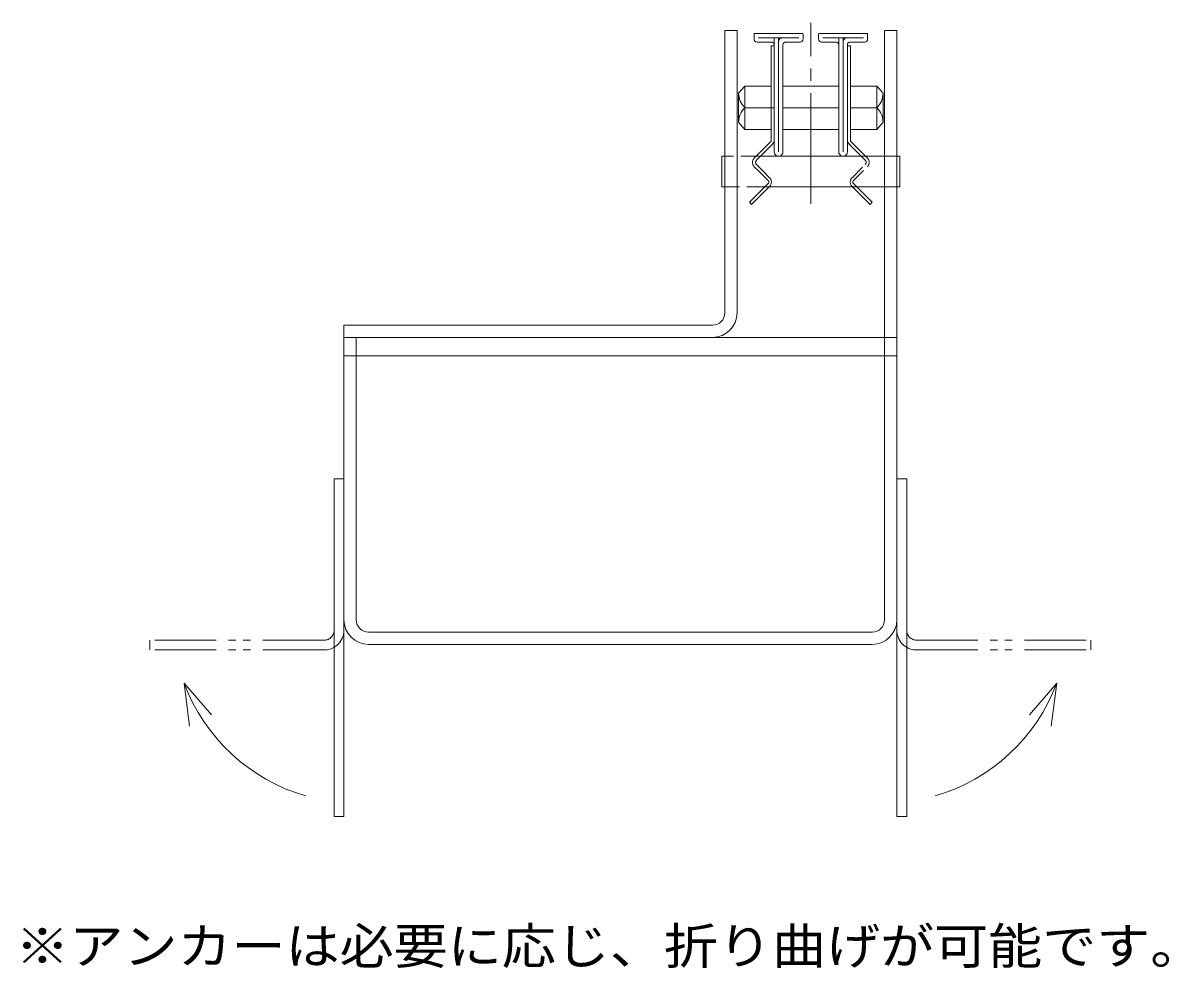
# Model space of a CAD drawing. Units: millimetres on the paper, enlarged 5 times, with parts at other scales. Extents: x -1624 to 1942, y -1375 to 1322.
# Drawn here: x -959.2 to -492.7, y -1213.1 to -828.4 of the extents above; entities that cross this region are included whole.
import ezdxf
from ezdxf.enums import TextEntityAlignment as Align

# ---------------------------------------------------------------- set-up
doc = ezdxf.new("R2010")
doc.units = ezdxf.units.MM
doc.header["$LTSCALE"] = 5
for name, pattern in [('CHAIN2', [12, 9, -1, 1, -1]), ('DASHED1', [1.8, 1.2, -0.6]), ('DOUBLE_CHAIN1', [8.8, 5, -1, 0.6, -0.6, 0.6, -1])]:
    doc.linetypes.add(name, pattern=pattern)
for name, color, linetype, lineweight in [('D-2', 3, 'Continuous', 18), ('D-3', 4, 'Continuous', 18), ('D-5', 4, 'Continuous', 18), ('D-7', 134, 'DASHED1', 9), ('D-9', 2, 'Continuous', 18), ('D-B', 1, 'Continuous', 9)]:
    doc.layers.add(name, color=color, linetype=linetype, lineweight=lineweight)
doc.styles.add('ＭＳ ゴシック', font='')
doc.styles.get('ＭＳ ゴシック').set_extended_font_data('MS Gothic')

msp = doc.modelspace()

# ---------------------------------------------------------------- linework, layer by layer
at = {"layer": 'D-2', "color": 4, "linetype": 'CHAIN2'}
msp.add_line((-638.481, -901.971), (-638.481, -828.387), dxfattribs=at)
at = {"layer": 'D-2'}
for p, q in [((-661.606, -832.909), (-661.606, -834.909)), ((-641.856, -832.659), (-661.356, -832.659)), ((-659.856, -834.409), (-643.356, -834.409)), ((-653.356, -834.409), (-653.356, -880.909)), ((-651.606, -834.409), (-651.606, -880.909)), ((-641.606, -834.909), (-641.606, -832.909)), ((-635.356, -832.909), (-635.356, -834.909)), ((-615.606, -832.659), (-635.106, -832.659)), ((-633.606, -834.409), (-617.106, -834.409)), ((-627.106, -834.409), (-627.106, -880.909)), ((-625.356, -834.409), (-625.356, -880.909)), ((-615.356, -834.909), (-615.356, -832.909)), ((-660.356, -836.159), (-654.606, -836.159)), ((-649.856, -880.909), (-649.856, -837.409)), ((-648.606, -836.159), (-642.856, -836.159)), ((-634.106, -836.159), (-628.356, -836.159)), ((-623.606, -880.909), (-623.606, -837.409)), ((-622.356, -836.159), (-616.606, -836.159)), ((-667.856, -857.034), (-665.356, -854.071)), ((-667.856, -868.784), (-667.856, -857.034)), ((-665.356, -854.071), (-665.356, -871.748)), ((-665.356, -854.071), (-654.606, -854.071)), ((-649.856, -854.071), (-627.106, -854.071)), ((-611.606, -854.071), (-622.356, -854.071)), ((-611.606, -854.071), (-611.606, -871.748)), ((-609.106, -857.034), (-611.606, -854.071)), ((-609.106, -868.784), (-609.106, -857.034)), ((-653.356, -862.909), (-665.356, -862.909)), ((-627.106, -862.909), (-649.856, -862.909)), ((-622.356, -862.909), (-611.606, -862.909)), ((-667.856, -868.784), (-665.356, -871.748)), ((-665.356, -871.748), (-654.606, -871.748)), ((-649.856, -871.748), (-627.106, -871.748)), ((-611.606, -871.748), (-622.356, -871.748)), ((-609.106, -868.784), (-611.606, -871.748))]:
    msp.add_line(p, q, dxfattribs=at)
at = {"layer": 'D-2', "color": 4}
for p, q in [((-654.606, -837.659), (-653.356, -837.659)), ((-654.606, -876.24), (-654.606, -837.659)), ((-653.356, -875.981), (-653.356, -837.659)), ((-622.356, -837.659), (-623.606, -837.659)), ((-623.606, -875.981), (-623.606, -837.659)), ((-622.356, -876.24), (-622.356, -837.659)), ((-654.789, -876.682), (-660.767, -882.659)), ((-622.173, -876.682), (-616.196, -882.659)), ((-654.089, -877.749), (-658.999, -882.659)), ((-622.874, -877.749), (-617.963, -882.659)), ((-657.267, -895.159), (-663.478, -901.37)), ((-619.696, -895.159), (-613.485, -901.37))]:
    msp.add_line(p, q, dxfattribs=at)
at = {"layer": 'D-2', "color": 4, "linetype": 'DASHED1'}
for p, q in [((-660.767, -882.659), (-661.499, -883.392)), ((-658.999, -882.659), (-660.615, -884.275)), ((-657.999, -888.659), (-660.615, -886.043)), ((-621.696, -891.392), (-616.347, -886.043)), ((-617.963, -882.659), (-616.347, -884.275)), ((-616.196, -882.659), (-615.463, -883.392)), ((-659.767, -888.659), (-661.499, -886.927)), ((-655.709, -892.717), (-659.767, -888.659)), ((-655.267, -891.392), (-657.999, -888.659)), ((-621.254, -892.717), (-615.463, -886.927)), ((-655.709, -893.601), (-657.267, -895.159)), ((-655.267, -894.927), (-655.499, -895.159)), ((-621.696, -894.927), (-621.463, -895.159)), ((-621.254, -893.601), (-619.696, -895.159))]:
    msp.add_line(p, q, dxfattribs=at)
at = {"layer": 'D-2', "color": 4}
for points in [[(-655.499, -895.159), (-662.594, -902.254), (-663.478, -901.37)], [(-621.463, -895.159), (-614.369, -902.254), (-613.485, -901.37)]]:
    msp.add_lwpolyline(points, dxfattribs=at)
at = {"layer": 'D-2'}
for centre, radius, start, end in [((-661.356, -832.909), 0.25, 90, 180), ((-660.356, -834.909), 1.25, 180, 270), ((-649.856, -836.159), 1.75, 89.99998, 180), ((-642.856, -834.909), 1.25, 270, 0), ((-641.856, -832.909), 0.25, 0, 90), ((-635.106, -832.909), 0.25, 90, 180), ((-634.106, -834.909), 1.25, 180, 270), ((-623.606, -836.159), 1.75, 89.99998, 180), ((-616.606, -834.909), 1.25, 270, 0), ((-615.606, -832.909), 0.25, 0, 90), ((-654.606, -837.409), 1.25, 0, 90), ((-648.606, -837.409), 1.25, 90, 180), ((-628.356, -837.409), 1.25, 0, 90), ((-622.356, -837.409), 1.25, 90, 180), ((-659.392, -856.902), 8.466, 180.89706, 225.20555), ((-617.571, -856.902), 8.466, 314.79445, 359.10294), ((-659.392, -868.917), 8.466, 134.79445, 179.10294), ((-617.571, -868.917), 8.466, 0.89706, 45.20555), ((-651.606, -880.909), 1.75, 179.99998, 0), ((-625.356, -880.909), 1.75, 179.99998, 0)]:
    msp.add_arc(centre, radius, start, end, dxfattribs=at)
at = {"layer": 'D-2', "color": 4}
for centre, radius, start, end in [((-655.231, -876.24), 0.625, 315, 0), ((-655.856, -875.981), 2.5, 315, 0), ((-621.106, -875.981), 2.5, 180, 225), ((-621.731, -876.24), 0.625, 180, 225)]:
    msp.add_arc(centre, radius, start, end, dxfattribs=at)
at = {"layer": 'D-2', "color": 4, "linetype": 'DASHED1'}
for centre, radius, start, end in [((-659.732, -885.159), 2.5, 135, 225), ((-659.732, -885.159), 1.25, 135, 225), ((-617.231, -885.159), 1.25, 315, 45), ((-617.231, -885.159), 2.5, 315, 45), ((-656.151, -893.159), 0.625, 315, 45), ((-657.035, -893.159), 2.5, 315, 45), ((-619.928, -893.159), 2.5, 135, 225), ((-620.812, -893.159), 0.625, 135, 225)]:
    msp.add_arc(centre, radius, start, end, dxfattribs=at)
at = {"layer": 'D-3'}
for p, q in [((-668.481, -831.409), (-673.481, -831.409)), ((-673.481, -946.409), (-673.481, -831.409)), ((-668.481, -946.409), (-668.481, -831.409)), ((-603.481, -831.409), (-608.481, -831.409)), ((-608.481, -1071.409), (-608.481, -831.409)), ((-603.481, -1071.409), (-603.481, -831.409)), ((-828.481, -1071.409), (-828.481, -951.409)), ((-678.481, -951.409), (-828.481, -951.409)), ((-678.481, -956.409), (-828.481, -956.409)), ((-823.481, -1071.409), (-823.481, -956.409)), ((-613.481, -1076.409), (-818.481, -1076.409)), ((-613.481, -1081.409), (-818.481, -1081.409))]:
    msp.add_line(p, q, dxfattribs=at)
for centre, radius, start, end in [((-678.481, -946.409), 10, 270, 0), ((-678.481, -946.409), 5, 270, 0), ((-818.481, -1071.409), 10, 180, 270), ((-818.481, -1071.409), 5, 180, 270), ((-613.481, -1071.409), 10, 270, 0), ((-613.481, -1071.409), 5, 270, 0)]:
    msp.add_arc(centre, radius, start, end, dxfattribs=at)
at = {"layer": 'D-7', "linetype": 'Continuous'}
for p, q in [((-608.481, -956.409), (-823.481, -956.409)), ((-823.481, -963.909), (-608.481, -963.909))]:
    msp.add_line(p, q, dxfattribs=at)
at = {"layer": 'D-7'}
for p, q in [((-603.481, -956.409), (-608.481, -956.409)), ((-603.481, -956.409), (-603.481, -963.909)), ((-828.481, -963.909), (-823.481, -963.909)), ((-608.481, -963.909), (-603.481, -963.909))]:
    msp.add_line(p, q, dxfattribs=at)
msp.add_lwpolyline([(-823.481, -956.409), (-828.481, -956.409), (-828.481, -963.909)], dxfattribs=at)
at = {"layer": 'D-9'}
for p, q in [((-673.481, -882.659), (-674.731, -882.659)), ((-608.481, -882.659), (-660.981, -882.659)), ((-602.231, -882.659), (-603.481, -882.659)), ((-602.231, -895.159), (-602.231, -882.659)), ((-660.981, -895.159), (-608.481, -895.159)), ((-603.481, -895.159), (-602.231, -895.159))]:
    msp.add_line(p, q, dxfattribs=at)
at = {"layer": 'D-9', "linetype": 'DASHED1'}
for p, q in [((-660.981, -882.659), (-673.481, -882.659)), ((-603.481, -882.659), (-608.481, -882.659)), ((-673.481, -895.159), (-660.981, -895.159)), ((-608.481, -895.159), (-603.481, -895.159))]:
    msp.add_line(p, q, dxfattribs=at)
at = {"layer": 'D-9'}
msp.add_lwpolyline([(-674.731, -882.659), (-674.731, -895.159), (-673.481, -895.159)], dxfattribs=at)
at = {"layer": 'D-B'}
for p, q in [((-832.481, -1013.909), (-832.481, -1026.909)), ((-828.481, -1013.909), (-832.481, -1013.909)), ((-828.481, -1013.909), (-828.481, -1026.909)), ((-603.481, -1013.909), (-599.481, -1013.909)), ((-603.481, -1013.909), (-603.481, -1026.909)), ((-599.481, -1013.909), (-599.481, -1151.409)), ((-832.481, -1026.909), (-832.481, -1151.409)), ((-603.481, -1026.909), (-603.481, -1151.409)), ((-603.481, -1151.409), (-599.481, -1151.409))]:
    msp.add_line(p, q, dxfattribs=at)
at = {"layer": 'D-B', "linetype": 'DOUBLE_CHAIN1'}
for p, q in [((-836.481, -1079.63), (-907.481, -1079.63)), ((-907.481, -1083.63), (-907.481, -1079.63)), ((-595.482, -1079.63), (-524.482, -1079.63)), ((-524.482, -1083.63), (-524.482, -1079.63)), ((-836.481, -1083.63), (-907.481, -1083.63)), ((-595.482, -1083.63), (-524.482, -1083.63))]:
    msp.add_line(p, q, dxfattribs=at)
at = {"layer": 'D-B', "color": 7, "lineweight": 18}
for p, q in [((-893.567, -1097.151), (-891.353, -1114.601)), ((-893.567, -1097.151), (-882.451, -1110.058)), ((-538.396, -1097.151), (-549.511, -1110.058)), ((-538.396, -1097.151), (-540.609, -1114.601))]:
    msp.add_line(p, q, dxfattribs=at)
at = {"layer": 'D-B'}
msp.add_lwpolyline([(-828.481, -1026.909), (-828.481, -1151.409), (-832.481, -1151.409)], dxfattribs=at)
at = {"layer": 'D-B', "linetype": 'DOUBLE_CHAIN1'}
for centre, radius, start, end in [((-836.481, -1075.63), 8, 270, 0), ((-836.481, -1075.63), 4, 270, 0), ((-595.482, -1075.63), 8, 180, 270), ((-595.482, -1075.63), 4, 180, 270)]:
    msp.add_arc(centre, radius, start, end, dxfattribs=at)
at = {"layer": 'D-B', "color": 7, "lineweight": 18}
for centre, start, end in [((-823.061, -1070.788), 200.50156, 253.82264), ((-608.901, -1070.788), 286.17736, 339.49844)]:
    msp.add_arc(centre, 75.273, start, end, dxfattribs=at)

# ---------------------------------------------------------------- texts
at = {"layer": 'D-5', "color": 2, "style": 'ＭＳ ゴシック', "width": 1.1}
msp.add_text('※アンカーは必要に応じ、折り曲げが可能です。', height=14.66, dxfattribs=at).set_placement((-962.231, -1215.888), align=Align.BOTTOM_LEFT)

doc.saveas('drawing.dxf')
